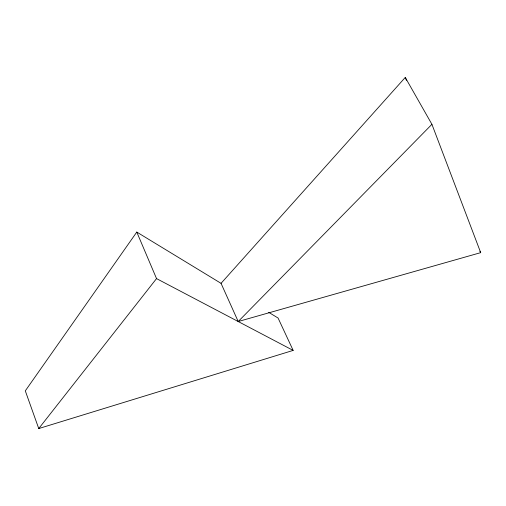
<?xml version="1.0" encoding="UTF-8"?>
<svg xmlns="http://www.w3.org/2000/svg" width="506" height="506" viewBox="0 0 506 506"><rect width="100%" height="100%" fill="white"/><g stroke="black" fill="none" stroke-linecap="round" stroke-linejoin="round"><path stroke-width="0.76" d="M221.046 283.341L405.262 77.443L431.922 124.324L480.7 252.646L238.206 321.531L221.046 283.341L136.784 232.077L25.3 390.853L38.747 428.557L293.151 350.411L278.072 318.034L268.68 312.316M38.747 428.557L156.537 278.597L136.784 232.077M238.206 321.531L431.922 124.324M156.537 278.597L293.151 350.411M479.941 251.286L480.7 252.646M405.262 77.443L406.438 80.365"/></g></svg>
